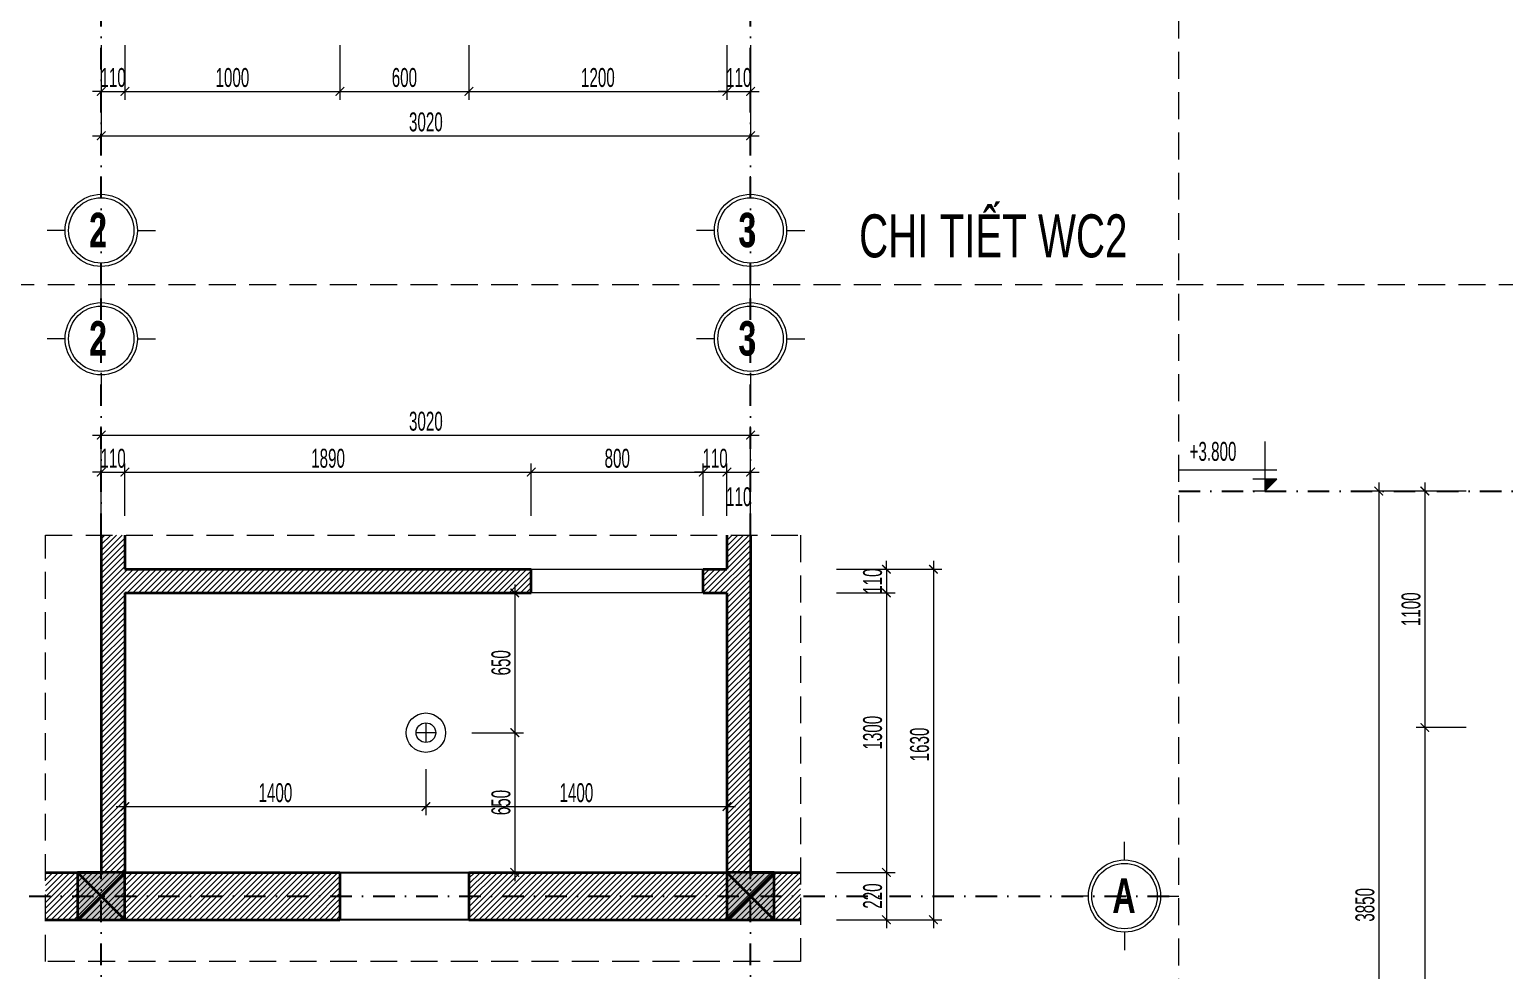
# Model space of a CAD drawing. Header units: inches. Extents: x 274208 to 641690, y -81912 to 129129.
# Drawn here: x 446057 to 452918, y -10848 to -6470 of the extents above; entities that cross this region are included whole.
import ezdxf
from ezdxf.enums import TextEntityAlignment as Align

# ---------------------------------------------------------------- set-up
doc = ezdxf.new("R2010")
doc.units = ezdxf.units.IN
doc.header["$MEASUREMENT"] = 0
doc.header["$PDMODE"] = 3
doc.linetypes.add('$1$HIDDEN', pattern=[0.375, 0.25, -0.125])
doc.linetypes.add('DASHDOT', pattern=[1, 0.5, -0.25, 0, -0.25])
for name, color, linetype, lineweight in [('01.Cut', 255, 'Continuous', 35), ('03.Manh', 251, 'Continuous', 13), ('05.Text', 253, 'Continuous', 18), ('06.betong', 2, 'Continuous', 35), ('08.Dim', 156, 'Continuous', 15), ('09.Hatch', 250, 'Continuous', 5), ('CA-dim', 8, 'Continuous', 13), ('DIM', 252, 'Continuous', 20)]:
    doc.layers.add(name, color=color, linetype=linetype, lineweight=lineweight)
for name, color, linetype in [('NET VUA', 143, 'Continuous'), ('text', 7, 'Continuous'), ('TRUC', 250, 'DASHDOT')]:
    doc.layers.add(name, color=color, linetype=linetype)
doc.styles.add('AVANTHB', font='')
doc.styles.add('TT5_Ghi chu 1', font='', dxfattribs={"width": 0.7, "height": 240})
doc.styles.add('TT5_Text Dim', font='hoatbif.shx', dxfattribs={"width": 0.6})
doc.styles.get('AVANTHB').set_extended_font_data('.VnAvantH', bold=True)
doc.styles.get('TT5_Ghi chu 1').set_extended_font_data('.VnBlackH')
doc.dimstyles.new('TT5_Dim 1-40', dxfattribs={"dimscale": 40, "dimtxt": 2.2, "dimasz": 1, "dimexe": 1, "dimexo": 0.5, "dimgap": 0.5, "dimtad": 1, "dimdec": 0, "dimzin": 0, "dimdsep": 46, "dimtxsty": 'TT5_Text Dim', "dimblk": 'ARCHTICK', "dimcen": 0, "dimdle": 1, "dimclrd": 256, "dimclre": 256, "dimclrt": 1, "dimadec": 0, "dimazin": 0, "dimtfac": 0.015, "dimtdec": 0, "dimtix": 1, "dimtmove": 2, "dimatfit": 3, "dimldrblk": 'DOT', "dimfxl": 1, "dimtolj": 1, "dimtzin": 0, "dimlwd": -1, "dimlwe": -1, "dimarcsym": 1})

# ---------------------------------------------------------------- blocks, each defined once
blk = doc.blocks.new('_ARCHTICK')
at = {"color": 0, "linetype": 'ByBlock', "const_width": 0.15}
blk.add_lwpolyline([(-0.5, -0.5), (0.5, 0.5)], dxfattribs=at)
blk = doc.blocks.new('*D1157')
at = {"layer": '08.Dim', "transparency": 16777216}
for p, q in [((446391.1, -6543), (446391.1, -6798.2)), ((446501.1, -6543), (446501.1, -6798.2)), ((446391.1, -6758.2), (446351.1, -6758.2)), ((446391.1, -6758.2), (446501.1, -6758.2)), ((446501.1, -6758.2), (446541.1, -6758.2))]:
    blk.add_line(p, q, dxfattribs=at)
at = {"layer": 'Defpoints', "color": 0, "transparency": 16777216}
for p in [(446391.1, -6523), (446501.1, -6523), (446501.1, -6758.2)]:
    blk.add_point(p, dxfattribs=at)
at = {"layer": '08.Dim', "transparency": 16777216, "xscale": 40, "yscale": 40, "zscale": 40}
blk.add_blockref('_ARCHTICK', (446391.1, -6758.2), dxfattribs=at)
at = {"layer": '08.Dim', "transparency": 16777216, "xscale": 40, "yscale": 40, "zscale": 40, "rotation": 180}
blk.add_blockref('_ARCHTICK', (446501.1, -6758.2), dxfattribs=at)
at = {"layer": '08.Dim', "color": 1, "transparency": 16777216, "insert": (446446.1, -6694.2), "char_height": 88, "attachment_point": 5, "style": 'TT5_Text Dim'}
blk.add_mtext('\\A1;110', dxfattribs=at)
blk = doc.blocks.new('_DOT')
at = {"color": 1, "linetype": 'ByBlock'}
blk.add_line((-0.5, 0), (-1, 0), dxfattribs=at)
at = {"color": 1, "linetype": 'ByBlock', "const_width": 0.5}
blk.add_lwpolyline([(-0.25, 0, 1), (0.25, 0, 1)], format="xyb", close=True, dxfattribs=at)
blk = doc.blocks.new('*D1158')
at = {"layer": '08.Dim', "transparency": 16777216}
for p, q in [((446501.1, -6543), (446501.1, -6798.2)), ((447501.1, -6543), (447501.1, -6798.2)), ((446461.1, -6758.2), (447541.1, -6758.2))]:
    blk.add_line(p, q, dxfattribs=at)
at = {"layer": 'Defpoints', "color": 0, "transparency": 16777216}
for p in [(446501.1, -6523), (447501.1, -6523), (447501.1, -6758.2)]:
    blk.add_point(p, dxfattribs=at)
at = {"layer": '08.Dim', "transparency": 16777216, "xscale": 40, "yscale": 40, "zscale": 40, "rotation": 180}
blk.add_blockref('_ARCHTICK', (446501.1, -6758.2), dxfattribs=at)
at = {"layer": '08.Dim', "transparency": 16777216, "xscale": 40, "yscale": 40, "zscale": 40}
blk.add_blockref('_ARCHTICK', (447501.1, -6758.2), dxfattribs=at)
at = {"layer": '08.Dim', "color": 1, "transparency": 16777216, "insert": (447001.1, -6694.2), "char_height": 88, "attachment_point": 5, "style": 'TT5_Text Dim'}
blk.add_mtext('\\A1;1000', dxfattribs=at)
blk = doc.blocks.new('*D1159')
at = {"layer": '08.Dim', "transparency": 16777216}
for p, q in [((447501.1, -6543), (447501.1, -6798.2)), ((448101.1, -6543), (448101.1, -6798.2)), ((447461.1, -6758.2), (448141.1, -6758.2))]:
    blk.add_line(p, q, dxfattribs=at)
at = {"layer": 'Defpoints', "color": 0, "transparency": 16777216}
for p in [(447501.1, -6523), (448101.1, -6523), (448101.1, -6758.2)]:
    blk.add_point(p, dxfattribs=at)
at = {"layer": '08.Dim', "transparency": 16777216, "xscale": 40, "yscale": 40, "zscale": 40, "rotation": 180}
blk.add_blockref('_ARCHTICK', (447501.1, -6758.2), dxfattribs=at)
at = {"layer": '08.Dim', "transparency": 16777216, "xscale": 40, "yscale": 40, "zscale": 40}
blk.add_blockref('_ARCHTICK', (448101.1, -6758.2), dxfattribs=at)
at = {"layer": '08.Dim', "color": 1, "transparency": 16777216, "insert": (447801.1, -6694.2), "char_height": 88, "attachment_point": 5, "style": 'TT5_Text Dim'}
blk.add_mtext('\\A1;600', dxfattribs=at)
blk = doc.blocks.new('*D1160')
at = {"layer": '08.Dim', "transparency": 16777216}
for p, q in [((448101.1, -6543), (448101.1, -6798.2)), ((449301.1, -6543), (449301.1, -6798.2)), ((448061.1, -6758.2), (449341.1, -6758.2))]:
    blk.add_line(p, q, dxfattribs=at)
at = {"layer": 'Defpoints', "color": 0, "transparency": 16777216}
for p in [(448101.1, -6523), (449301.1, -6523), (449301.1, -6758.2)]:
    blk.add_point(p, dxfattribs=at)
at = {"layer": '08.Dim', "transparency": 16777216, "xscale": 40, "yscale": 40, "zscale": 40, "rotation": 180}
blk.add_blockref('_ARCHTICK', (448101.1, -6758.2), dxfattribs=at)
at = {"layer": '08.Dim', "transparency": 16777216, "xscale": 40, "yscale": 40, "zscale": 40}
blk.add_blockref('_ARCHTICK', (449301.1, -6758.2), dxfattribs=at)
at = {"layer": '08.Dim', "color": 1, "transparency": 16777216, "insert": (448701.1, -6694.2), "char_height": 88, "attachment_point": 5, "style": 'TT5_Text Dim'}
blk.add_mtext('\\A1;1200', dxfattribs=at)
blk = doc.blocks.new('*D1161')
at = {"layer": '08.Dim', "transparency": 16777216}
for p, q in [((449301.1, -6543), (449301.1, -6798.2)), ((449411.1, -6543), (449411.1, -6798.2)), ((449301.1, -6758.2), (449261.1, -6758.2)), ((449301.1, -6758.2), (449411.1, -6758.2)), ((449411.1, -6758.2), (449451.1, -6758.2))]:
    blk.add_line(p, q, dxfattribs=at)
at = {"layer": 'Defpoints', "color": 0, "transparency": 16777216}
for p in [(449301.1, -6523), (449411.1, -6523), (449411.1, -6758.2)]:
    blk.add_point(p, dxfattribs=at)
at = {"layer": '08.Dim', "transparency": 16777216, "xscale": 40, "yscale": 40, "zscale": 40}
blk.add_blockref('_ARCHTICK', (449301.1, -6758.2), dxfattribs=at)
at = {"layer": '08.Dim', "transparency": 16777216, "xscale": 40, "yscale": 40, "zscale": 40, "rotation": 180}
blk.add_blockref('_ARCHTICK', (449411.1, -6758.2), dxfattribs=at)
at = {"layer": '08.Dim', "color": 1, "transparency": 16777216, "insert": (449356.1, -6694.2), "char_height": 88, "attachment_point": 5, "style": 'TT5_Text Dim'}
blk.add_mtext('\\A1;110', dxfattribs=at)
blk = doc.blocks.new('*D1162')
at = {"layer": '08.Dim', "transparency": 16777216}
for p, q in [((446391.1, -6543), (446391.1, -7004.7)), ((449411.1, -6543), (449411.1, -7004.7)), ((446351.1, -6964.7), (449451.1, -6964.7))]:
    blk.add_line(p, q, dxfattribs=at)
at = {"layer": 'Defpoints', "color": 0, "transparency": 16777216}
for p in [(446391.1, -6523), (449411.1, -6523), (449411.1, -6964.7)]:
    blk.add_point(p, dxfattribs=at)
at = {"layer": '08.Dim', "transparency": 16777216, "xscale": 40, "yscale": 40, "zscale": 40, "rotation": 180}
blk.add_blockref('_ARCHTICK', (446391.1, -6964.7), dxfattribs=at)
at = {"layer": '08.Dim', "transparency": 16777216, "xscale": 40, "yscale": 40, "zscale": 40}
blk.add_blockref('_ARCHTICK', (449411.1, -6964.7), dxfattribs=at)
at = {"layer": '08.Dim', "color": 1, "transparency": 16777216, "insert": (447901.1, -6900.7), "char_height": 88, "attachment_point": 5, "style": 'TT5_Text Dim'}
blk.add_mtext('\\A1;3020', dxfattribs=at)
blk = doc.blocks.new('\xad3yjrtuktyl')
at = {"layer": '06.betong'}
blk.add_hatch(color=0, dxfattribs=at).paths.add_polyline_path([(-110, -110), (110, -110), (110, 110), (-110, 110)])
at = {"layer": '06.betong', "color": 0}
for p, q in [((-110, 110), (110, -110)), ((-110, -110), (110, 110))]:
    blk.add_line(p, q, dxfattribs=at)
blk.add_lwpolyline([(-110, -110), (110, -110), (110, 110), (-110, 110)], close=True, dxfattribs=at)
blk = doc.blocks.new('*D1183')
at = {"layer": '08.Dim', "transparency": 16777216}
for p, q in [((446391.1, -8732.9), (446391.1, -8489.4)), ((446501.1, -8732.9), (446501.1, -8489.4)), ((446391.1, -8529.4), (446351.1, -8529.4)), ((446391.1, -8529.4), (446501.1, -8529.4)), ((446501.1, -8529.4), (446541.1, -8529.4))]:
    blk.add_line(p, q, dxfattribs=at)
at = {"layer": 'Defpoints', "color": 0, "transparency": 16777216}
for p in [(446501.1, -8529.4), (446391.1, -8752.9), (446501.1, -8752.9)]:
    blk.add_point(p, dxfattribs=at)
at = {"layer": '08.Dim', "transparency": 16777216, "xscale": 40, "yscale": 40, "zscale": 40}
blk.add_blockref('_ARCHTICK', (446391.1, -8529.4), dxfattribs=at)
at = {"layer": '08.Dim', "transparency": 16777216, "xscale": 40, "yscale": 40, "zscale": 40, "rotation": 180}
blk.add_blockref('_ARCHTICK', (446501.1, -8529.4), dxfattribs=at)
at = {"layer": '08.Dim', "color": 1, "transparency": 16777216, "insert": (446446.1, -8465.4), "char_height": 88, "attachment_point": 5, "style": 'TT5_Text Dim'}
blk.add_mtext('\\A1;110', dxfattribs=at)
blk = doc.blocks.new('*D1184')
at = {"layer": '08.Dim', "transparency": 16777216}
for p, q in [((446501.1, -8732.9), (446501.1, -8489.4)), ((448391.1, -8732.9), (448391.1, -8489.4)), ((446461.1, -8529.4), (448431.1, -8529.4))]:
    blk.add_line(p, q, dxfattribs=at)
at = {"layer": 'Defpoints', "color": 0, "transparency": 16777216}
for p in [(448391.1, -8529.4), (446501.1, -8752.9), (448391.1, -8752.9)]:
    blk.add_point(p, dxfattribs=at)
at = {"layer": '08.Dim', "transparency": 16777216, "xscale": 40, "yscale": 40, "zscale": 40, "rotation": 180}
blk.add_blockref('_ARCHTICK', (446501.1, -8529.4), dxfattribs=at)
at = {"layer": '08.Dim', "transparency": 16777216, "xscale": 40, "yscale": 40, "zscale": 40}
blk.add_blockref('_ARCHTICK', (448391.1, -8529.4), dxfattribs=at)
at = {"layer": '08.Dim', "color": 1, "transparency": 16777216, "insert": (447446.1, -8465.4), "char_height": 88, "attachment_point": 5, "style": 'TT5_Text Dim'}
blk.add_mtext('\\A1;1890', dxfattribs=at)
blk = doc.blocks.new('*D1185')
at = {"layer": '08.Dim', "transparency": 16777216}
for p, q in [((448391.1, -8732.9), (448391.1, -8489.4)), ((449191.1, -8732.9), (449191.1, -8489.4)), ((448351.1, -8529.4), (449231.1, -8529.4))]:
    blk.add_line(p, q, dxfattribs=at)
at = {"layer": 'Defpoints', "color": 0, "transparency": 16777216}
for p in [(449191.1, -8529.4), (448391.1, -8752.9), (449191.1, -8752.9)]:
    blk.add_point(p, dxfattribs=at)
at = {"layer": '08.Dim', "transparency": 16777216, "xscale": 40, "yscale": 40, "zscale": 40, "rotation": 180}
blk.add_blockref('_ARCHTICK', (448391.1, -8529.4), dxfattribs=at)
at = {"layer": '08.Dim', "transparency": 16777216, "xscale": 40, "yscale": 40, "zscale": 40}
blk.add_blockref('_ARCHTICK', (449191.1, -8529.4), dxfattribs=at)
at = {"layer": '08.Dim', "color": 1, "transparency": 16777216, "insert": (448791.1, -8465.4), "char_height": 88, "attachment_point": 5, "style": 'TT5_Text Dim'}
blk.add_mtext('\\A1;800', dxfattribs=at)
blk = doc.blocks.new('*D1186')
at = {"layer": '08.Dim', "transparency": 16777216}
for p, q in [((449191.1, -8732.9), (449191.1, -8489.4)), ((449301.1, -8732.9), (449301.1, -8489.4)), ((449191.1, -8529.4), (449151.1, -8529.4)), ((449191.1, -8529.4), (449301.1, -8529.4)), ((449301.1, -8529.4), (449341.1, -8529.4))]:
    blk.add_line(p, q, dxfattribs=at)
at = {"layer": 'Defpoints', "color": 0, "transparency": 16777216}
for p in [(449301.1, -8529.4), (449191.1, -8752.9), (449301.1, -8752.9)]:
    blk.add_point(p, dxfattribs=at)
at = {"layer": '08.Dim', "transparency": 16777216, "xscale": 40, "yscale": 40, "zscale": 40}
blk.add_blockref('_ARCHTICK', (449191.1, -8529.4), dxfattribs=at)
at = {"layer": '08.Dim', "transparency": 16777216, "xscale": 40, "yscale": 40, "zscale": 40, "rotation": 180}
blk.add_blockref('_ARCHTICK', (449301.1, -8529.4), dxfattribs=at)
at = {"layer": '08.Dim', "color": 1, "transparency": 16777216, "insert": (449246.1, -8465.4), "char_height": 88, "attachment_point": 5, "style": 'TT5_Text Dim'}
blk.add_mtext('\\A1;110', dxfattribs=at)
blk = doc.blocks.new('*D1187')
at = {"layer": '08.Dim', "transparency": 16777216}
for p, q in [((449301.1, -8732.9), (449301.1, -8489.4)), ((449411.1, -8732.9), (449411.1, -8489.4)), ((449261.1, -8529.4), (449451.1, -8529.4))]:
    blk.add_line(p, q, dxfattribs=at)
at = {"layer": 'Defpoints', "color": 0, "transparency": 16777216}
for p in [(449411.1, -8529.4), (449301.1, -8752.9), (449411.1, -8752.9)]:
    blk.add_point(p, dxfattribs=at)
at = {"layer": '08.Dim', "transparency": 16777216, "xscale": 40, "yscale": 40, "zscale": 40, "rotation": 180}
blk.add_blockref('_ARCHTICK', (449301.1, -8529.4), dxfattribs=at)
at = {"layer": '08.Dim', "transparency": 16777216, "xscale": 40, "yscale": 40, "zscale": 40}
blk.add_blockref('_ARCHTICK', (449411.1, -8529.4), dxfattribs=at)
at = {"layer": '08.Dim', "color": 1, "transparency": 16777216, "insert": (449356.1, -8644.3), "char_height": 88, "attachment_point": 5, "style": 'TT5_Text Dim'}
blk.add_mtext('\\A1;110', dxfattribs=at)
blk = doc.blocks.new('*D1188')
at = {"layer": '08.Dim', "transparency": 16777216}
for p, q in [((446351.1, -8357), (449451.1, -8357)), ((446391.1, -8732.9), (446391.1, -8317)), ((449411.1, -8732.9), (449411.1, -8317))]:
    blk.add_line(p, q, dxfattribs=at)
at = {"layer": 'Defpoints', "color": 0, "transparency": 16777216}
for p in [(449411.1, -8357), (446391.1, -8752.9), (449411.1, -8752.9)]:
    blk.add_point(p, dxfattribs=at)
at = {"layer": '08.Dim', "transparency": 16777216, "xscale": 40, "yscale": 40, "zscale": 40, "rotation": 180}
blk.add_blockref('_ARCHTICK', (446391.1, -8357), dxfattribs=at)
at = {"layer": '08.Dim', "transparency": 16777216, "xscale": 40, "yscale": 40, "zscale": 40}
blk.add_blockref('_ARCHTICK', (449411.1, -8357), dxfattribs=at)
at = {"layer": '08.Dim', "color": 1, "transparency": 16777216, "insert": (447901.1, -8293), "char_height": 88, "attachment_point": 5, "style": 'TT5_Text Dim'}
blk.add_mtext('\\A1;3020', dxfattribs=at)
blk = doc.blocks.new('*D1193')
at = {"layer": '08.Dim', "transparency": 16777216}
for p, q in [((449811.7, -8981.4), (450083.1, -8981.4)), ((450043.1, -8981.4), (450043.1, -8941.4)), ((450043.1, -8981.4), (450043.1, -9091.4)), ((449811.7, -9091.4), (450083.1, -9091.4)), ((450043.1, -9091.4), (450043.1, -9131.4))]:
    blk.add_line(p, q, dxfattribs=at)
at = {"layer": 'Defpoints', "color": 0, "transparency": 16777216}
for p in [(449791.7, -8981.4), (449791.7, -9091.4), (450043.1, -9091.4)]:
    blk.add_point(p, dxfattribs=at)
at = {"layer": '08.Dim', "transparency": 16777216, "xscale": 40, "yscale": 40, "zscale": 40}
for p, rotation in [((450043.1, -8981.4), 270), ((450043.1, -9091.4), 90)]:
    blk.add_blockref('_ARCHTICK', p, dxfattribs=dict(at, rotation=rotation))
at = {"layer": '08.Dim', "color": 1, "transparency": 16777216, "insert": (449979.1, -9036.4), "char_height": 88, "attachment_point": 5, "rotation": 90, "style": 'TT5_Text Dim'}
blk.add_mtext('\\A1;110', dxfattribs=at)
blk = doc.blocks.new('*D1194')
at = {"layer": '08.Dim', "transparency": 16777216}
for p, q in [((450043.1, -9051.4), (450043.1, -10431.4)), ((449811.7, -9091.4), (450083.1, -9091.4)), ((449811.7, -10391.4), (450083.1, -10391.4))]:
    blk.add_line(p, q, dxfattribs=at)
at = {"layer": 'Defpoints', "color": 0, "transparency": 16777216}
for p in [(449791.7, -9091.4), (449791.7, -10391.4), (450043.1, -10391.4)]:
    blk.add_point(p, dxfattribs=at)
at = {"layer": '08.Dim', "transparency": 16777216, "xscale": 40, "yscale": 40, "zscale": 40}
for p, rotation in [((450043.1, -9091.4), 90), ((450043.1, -10391.4), 270)]:
    blk.add_blockref('_ARCHTICK', p, dxfattribs=dict(at, rotation=rotation))
at = {"layer": '08.Dim', "color": 1, "transparency": 16777216, "insert": (449979.1, -9741.4), "char_height": 88, "attachment_point": 5, "rotation": 90, "style": 'TT5_Text Dim'}
blk.add_mtext('\\A1;1300', dxfattribs=at)
blk = doc.blocks.new('*D1195')
at = {"layer": '08.Dim', "transparency": 16777216}
for p, q in [((450043.1, -10351.4), (450043.1, -10651.4)), ((449811.7, -10391.4), (450083.1, -10391.4)), ((449811.7, -10611.4), (450083.1, -10611.4))]:
    blk.add_line(p, q, dxfattribs=at)
at = {"layer": 'Defpoints', "color": 0, "transparency": 16777216}
for p in [(449791.7, -10391.4), (449791.7, -10611.4), (450043.1, -10611.4)]:
    blk.add_point(p, dxfattribs=at)
at = {"layer": '08.Dim', "transparency": 16777216, "xscale": 40, "yscale": 40, "zscale": 40}
for p, rotation in [((450043.1, -10391.4), 90), ((450043.1, -10611.4), 270)]:
    blk.add_blockref('_ARCHTICK', p, dxfattribs=dict(at, rotation=rotation))
at = {"layer": '08.Dim', "color": 1, "transparency": 16777216, "insert": (449979.1, -10501.4), "char_height": 88, "attachment_point": 5, "rotation": 90, "style": 'TT5_Text Dim'}
blk.add_mtext('\\A1;220', dxfattribs=at)
blk = doc.blocks.new('*D1196')
at = {"layer": '08.Dim', "transparency": 16777216}
for p, q in [((449811.7, -8981.4), (450301.6, -8981.4)), ((450261.6, -8941.4), (450261.6, -10651.4)), ((449811.7, -10611.4), (450301.6, -10611.4))]:
    blk.add_line(p, q, dxfattribs=at)
at = {"layer": 'Defpoints', "color": 0, "transparency": 16777216}
for p in [(449791.7, -8981.4), (449791.7, -10611.4), (450261.6, -10611.4)]:
    blk.add_point(p, dxfattribs=at)
at = {"layer": '08.Dim', "transparency": 16777216, "xscale": 40, "yscale": 40, "zscale": 40}
for p, rotation in [((450261.6, -8981.4), 90), ((450261.6, -10611.4), 270)]:
    blk.add_blockref('_ARCHTICK', p, dxfattribs=dict(at, rotation=rotation))
at = {"layer": '08.Dim', "color": 1, "transparency": 16777216, "insert": (450197.6, -9796.4), "char_height": 88, "attachment_point": 5, "rotation": 90, "style": 'TT5_Text Dim'}
blk.add_mtext('\\A1;1630', dxfattribs=at)
blk = doc.blocks.new('dfgdgdggdg')
at = {"color": 147}
for p, q in [((-55, 0), (55, 0)), ((0, 55), (0, -55))]:
    blk.add_line(p, q, dxfattribs=at)
blk.add_circle((0, 0), 110)
blk.add_circle((0, 0), 55, dxfattribs=at)
blk = doc.blocks.new('*D1203')
at = {"layer": '08.Dim', "transparency": 16777216}
for p, q in [((446501.1, -9911.4), (446501.1, -10125)), ((447901.1, -9911.4), (447901.1, -10125)), ((446461.1, -10085), (447941.1, -10085))]:
    blk.add_line(p, q, dxfattribs=at)
at = {"layer": 'Defpoints', "color": 0, "transparency": 16777216}
for p in [(446501.1, -9891.4), (447901.1, -9891.4), (447901.1, -10085)]:
    blk.add_point(p, dxfattribs=at)
at = {"layer": '08.Dim', "transparency": 16777216, "xscale": 40, "yscale": 40, "zscale": 40, "rotation": 180}
blk.add_blockref('_ARCHTICK', (446501.1, -10085), dxfattribs=at)
at = {"layer": '08.Dim', "transparency": 16777216, "xscale": 40, "yscale": 40, "zscale": 40}
blk.add_blockref('_ARCHTICK', (447901.1, -10085), dxfattribs=at)
at = {"layer": '08.Dim', "color": 1, "transparency": 16777216, "insert": (447201.1, -10021), "char_height": 88, "attachment_point": 5, "style": 'TT5_Text Dim'}
blk.add_mtext('\\A1;1400', dxfattribs=at)
blk = doc.blocks.new('*D1204')
at = {"layer": '08.Dim', "transparency": 16777216}
for p, q in [((447901.1, -9911.4), (447901.1, -10125)), ((449301.1, -9911.4), (449301.1, -10125)), ((447861.1, -10085), (449341.1, -10085))]:
    blk.add_line(p, q, dxfattribs=at)
at = {"layer": 'Defpoints', "color": 0, "transparency": 16777216}
for p in [(447901.1, -9891.4), (449301.1, -9891.4), (449301.1, -10085)]:
    blk.add_point(p, dxfattribs=at)
at = {"layer": '08.Dim', "transparency": 16777216, "xscale": 40, "yscale": 40, "zscale": 40, "rotation": 180}
blk.add_blockref('_ARCHTICK', (447901.1, -10085), dxfattribs=at)
at = {"layer": '08.Dim', "transparency": 16777216, "xscale": 40, "yscale": 40, "zscale": 40}
blk.add_blockref('_ARCHTICK', (449301.1, -10085), dxfattribs=at)
at = {"layer": '08.Dim', "color": 1, "transparency": 16777216, "insert": (448601.1, -10021), "char_height": 88, "attachment_point": 5, "style": 'TT5_Text Dim'}
blk.add_mtext('\\A1;1400', dxfattribs=at)
blk = doc.blocks.new('*D1205')
at = {"layer": '08.Dim', "transparency": 16777216}
for p, q in [((448314.5, -9051.4), (448314.5, -9781.4)), ((448115.3, -9091.4), (448354.5, -9091.4)), ((448115.3, -9741.4), (448354.5, -9741.4))]:
    blk.add_line(p, q, dxfattribs=at)
at = {"layer": 'Defpoints', "color": 0, "transparency": 16777216}
for p in [(448095.3, -9091.4), (448095.3, -9741.4), (448314.5, -9741.4)]:
    blk.add_point(p, dxfattribs=at)
at = {"layer": '08.Dim', "transparency": 16777216, "xscale": 40, "yscale": 40, "zscale": 40}
for p, rotation in [((448314.5, -9091.4), 90), ((448314.5, -9741.4), 270)]:
    blk.add_blockref('_ARCHTICK', p, dxfattribs=dict(at, rotation=rotation))
at = {"layer": '08.Dim', "color": 1, "transparency": 16777216, "insert": (448250.5, -9416.4), "char_height": 88, "attachment_point": 5, "rotation": 90, "style": 'TT5_Text Dim'}
blk.add_mtext('\\A1;650', dxfattribs=at)
blk = doc.blocks.new('*D1206')
at = {"layer": '08.Dim', "transparency": 16777216}
for p, q in [((448115.3, -9741.4), (448354.5, -9741.4)), ((448314.5, -9701.4), (448314.5, -10431.4)), ((448115.3, -10391.4), (448354.5, -10391.4))]:
    blk.add_line(p, q, dxfattribs=at)
at = {"layer": 'Defpoints', "color": 0, "transparency": 16777216}
for p in [(448095.3, -9741.4), (448095.3, -10391.4), (448314.5, -10391.4)]:
    blk.add_point(p, dxfattribs=at)
at = {"layer": '08.Dim', "transparency": 16777216, "xscale": 40, "yscale": 40, "zscale": 40}
for p, rotation in [((448314.5, -9741.4), 90), ((448314.5, -10391.4), 270)]:
    blk.add_blockref('_ARCHTICK', p, dxfattribs=dict(at, rotation=rotation))
at = {"layer": '08.Dim', "color": 1, "transparency": 16777216, "insert": (448250.5, -10066.4), "char_height": 88, "attachment_point": 5, "rotation": 90, "style": 'TT5_Text Dim'}
blk.add_mtext('\\A1;650', dxfattribs=at)
blk = doc.blocks.new('DANHTRUC')
for p, q in [((980383, -947347), (980383, -947137)), ((979963, -947767), (979753, -947767)), ((980803, -947767), (981013, -947767)), ((980383, -948187), (980383, -948397))]:
    blk.add_line(p, q)
for radius in [420, 380]:
    blk.add_circle((980383, -947767), radius)
blk = doc.blocks.new('A$C4E7C6F34')
at = {"layer": 'DIM'}
blk.add_hatch(color=256, dxfattribs=at).paths.add_polyline_path([(-38, 0), (-38, 138), (-178, 138)])
for p, q in [((-38, 576), (-38, 0)), ((964, 248), (-178, 248)), ((-178, 138), (101, 138)), ((-178, 138), (-38, 0)), ((-178, 0), (101, 0))]:
    blk.add_line(p, q, dxfattribs=at)
at = {"layer": 'text', "style": 'TT5_Text Dim', "flags": 8}
blk.add_attdef('%%P0.000', text='', height=220, dxfattribs=at).set_placement((102, 461), align=Align.MIDDLE_LEFT)
blk = doc.blocks.new('*D1270')
at = {"layer": '08.Dim', "transparency": 16777216}
for p, q in [((452739.1, -8617.3), (452507.4, -8617.3)), ((452547.4, -8577.3), (452547.4, -9757.3)), ((452739.1, -9717.3), (452507.4, -9717.3))]:
    blk.add_line(p, q, dxfattribs=at)
at = {"layer": 'Defpoints', "color": 0, "transparency": 16777216}
for p in [(452759.1, -8617.3), (452547.4, -9717.3), (452759.1, -9717.3)]:
    blk.add_point(p, dxfattribs=at)
at = {"layer": '08.Dim', "transparency": 16777216, "xscale": 40, "yscale": 40, "zscale": 40}
for p, rotation in [((452547.4, -8617.3), 90), ((452547.4, -9717.3), 270)]:
    blk.add_blockref('_ARCHTICK', p, dxfattribs=dict(at, rotation=rotation))
at = {"layer": '08.Dim', "color": 1, "transparency": 16777216, "insert": (452483.4, -9167.3), "char_height": 88, "attachment_point": 5, "rotation": 90, "style": 'TT5_Text Dim'}
blk.add_mtext('\\A1;1100', dxfattribs=at)
blk = doc.blocks.new('*D1271')
at = {"layer": '08.Dim', "transparency": 16777216}
for p, q in [((452739.1, -9717.3), (452507.4, -9717.3)), ((452547.4, -9677.3), (452547.4, -12457.3)), ((452739.1, -12417.3), (452507.4, -12417.3))]:
    blk.add_line(p, q, dxfattribs=at)
at = {"layer": 'Defpoints', "color": 0, "transparency": 16777216}
for p in [(452759.1, -9717.3), (452547.4, -12417.3), (452759.1, -12417.3)]:
    blk.add_point(p, dxfattribs=at)
at = {"layer": '08.Dim', "transparency": 16777216, "xscale": 40, "yscale": 40, "zscale": 40}
for p, rotation in [((452547.4, -9717.3), 90), ((452547.4, -12417.3), 270)]:
    blk.add_blockref('_ARCHTICK', p, dxfattribs=dict(at, rotation=rotation))
at = {"layer": '08.Dim', "color": 1, "transparency": 16777216, "insert": (452483.4, -11067.3), "char_height": 88, "attachment_point": 5, "rotation": 90, "style": 'TT5_Text Dim'}
blk.add_mtext('\\A1;2700', dxfattribs=at)
blk = doc.blocks.new('*D1273')
at = {"layer": '08.Dim', "transparency": 16777216}
for p, q in [((452739.1, -8617.3), (452293.1, -8617.3)), ((452333.1, -8577.3), (452333.1, -12507.3)), ((452739.1, -12467.3), (452293.1, -12467.3))]:
    blk.add_line(p, q, dxfattribs=at)
at = {"layer": 'Defpoints', "color": 0, "transparency": 16777216}
for p in [(452759.1, -8617.3), (452333.1, -12467.3), (452759.1, -12467.3)]:
    blk.add_point(p, dxfattribs=at)
at = {"layer": '08.Dim', "transparency": 16777216, "xscale": 40, "yscale": 40, "zscale": 40}
for p, rotation in [((452333.1, -8617.3), 90), ((452333.1, -12467.3), 270)]:
    blk.add_blockref('_ARCHTICK', p, dxfattribs=dict(at, rotation=rotation))
at = {"layer": '08.Dim', "color": 1, "transparency": 16777216, "insert": (452269.1, -10542.3), "char_height": 88, "attachment_point": 5, "rotation": 90, "style": 'TT5_Text Dim'}
blk.add_mtext('\\A1;3850', dxfattribs=at)

msp = doc.modelspace()

# ---------------------------------------------------------------- hatches: boundary and pattern name
at = {"layer": '09.Hatch'}
h = msp.add_hatch(dxfattribs=at)
h.set_pattern_fill('ANSI31', color=256, scale=150, style=0)
h.set_pattern_definition([(45, (446131.41, -10611.365), (-13.25825, 13.25825), [])])
h.paths.add_polyline_path([(447501.1, -10391.4), (446501.1, -10391.4), (446501.1, -9091.4), (448391.1, -9091.4), (448391.1, -8981.4), (446501.1, -8981.4), (446501.1, -8822.8), (446391.1, -8822.8), (446391.1, -10391.4), (446131.4, -10391.4), (446131.4, -10611.4), (447501.1, -10611.4)])
h.paths.add_polyline_path([(449642.8, -10391.4), (449411.1, -10391.4), (449411.1, -8822.8), (449301.1, -8822.8), (449301.1, -8981.4), (449191.1, -8981.4), (449191.1, -9091.4), (449301.1, -9091.4), (449301.1, -10391.4), (448101.1, -10391.4), (448101.1, -10611.4), (449642.8, -10611.4)])

# ---------------------------------------------------------------- linework, layer by layer
at = {"layer": '01.Cut'}
for p, q in [((446391.1, -8822.8), (446391.1, -10391.4)), ((446501.1, -8822.8), (446501.1, -8981.4)), ((449301.1, -8822.8), (449301.1, -8981.4)), ((449411.1, -8822.8), (449411.1, -10391.4)), ((446501.1, -8981.4), (448391.1, -8981.4)), ((448391.1, -9091.4), (448391.1, -8981.4)), ((449191.1, -8981.4), (449301.1, -8981.4)), ((449191.1, -9091.4), (449191.1, -8981.4)), ((446501.1, -9091.4), (446501.1, -10391.4)), ((446501.1, -9091.4), (448391.1, -9091.4)), ((449191.1, -9091.4), (449301.1, -9091.4)), ((449301.1, -9091.4), (449301.1, -10391.4)), ((446131.4, -10391.4), (446391.1, -10391.4)), ((446501.1, -10391.4), (447501.1, -10391.4)), ((447501.1, -10391.4), (447501.1, -10611.4)), ((448101.1, -10391.4), (449301.1, -10391.4)), ((448101.1, -10391.4), (448101.1, -10611.4)), ((449411.1, -10391.4), (449642.8, -10391.4))]:
    msp.add_line(p, q, dxfattribs=at)
for points in [[(446131.4, -10611.4), (447501.1, -10611.4)], [(448101.1, -10611.4), (449642.8, -10611.4)]]:
    msp.add_lwpolyline(points, dxfattribs=at)
at = {"layer": '03.Manh'}
msp.add_lwpolyline([(448391.1, -8981.4), (449191.1, -8981.4), (449191.1, -9091.4), (448391.1, -9091.4)], close=True, dxfattribs=at)
at = {"layer": '05.Text', "color": 6, "linetype": '$1$HIDDEN', "ltscale": 500}
for p, q in [((451402.7, -12136.9), (451402.7, -3290.3)), ((444454.5, -7656.7), (458514.4, -7656.7))]:
    msp.add_line(p, q, dxfattribs=at)
msp.add_lwpolyline([(446131.4, -8822.8), (449642.8, -8822.8), (449642.8, -10806.1), (446131.4, -10806.1)], close=True, dxfattribs=at)
at = {"layer": 'NET VUA'}
msp.add_lwpolyline([(448101.1, -10611.4), (447501.1, -10611.4), (447501.1, -10391.4), (448101.1, -10391.4)], close=True, dxfattribs=at)
at = {"layer": 'TRUC', "ltscale": 200}
for p, q in [((446391.1, -7656.7), (446391.1, -3290.3)), ((449411.1, -7656.7), (449411.1, -3290.3)), ((446391.1, -12023.2), (446391.1, -7656.7)), ((449411.1, -12023.2), (449411.1, -7656.7)), ((444454.5, -10501.4), (451402.7, -10501.4))]:
    msp.add_line(p, q, dxfattribs=at)
msp.add_lwpolyline([(451402.7, -8617.3), (458514.4, -8617.3)], dxfattribs=at)

# ---------------------------------------------------------------- block references
at = {"layer": '01.Cut'}
for p in [(446391.1, -10501.4), (449411.1, -10501.4)]:
    msp.add_blockref('\xad3yjrtuktyl', p, dxfattribs=at)
at = {"layer": '05.Text', "xscale": 0.4, "yscale": 0.4, "zscale": 0.4}
for p in [(54237.8, 371701.9), (57257.8, 371701.9), (54237.8, 371197.9), (57257.8, 371197.9), (58997.3, 368605.3)]:
    msp.add_blockref('DANHTRUC', p, dxfattribs=at)
at = {"layer": '08.Dim'}
ref = msp.add_blockref('A$C4E7C6F34', (451788.4, -8617.3), dxfattribs=dict(at, xscale=-0.4, yscale=0.4, zscale=0.4))
ref.add_attrib('%%P0.000', '+3.800', dxfattribs={"layer": 'text', "height": 88, "style": 'TT5_Text Dim', "width": 0.6, "flags": 8}).set_placement((451453.2, -8432.7), align=Align.MIDDLE_LEFT)
at = {"layer": 'CA-dim', "xscale": 0.8333333332557231, "yscale": 0.8333333332557231, "zscale": 0.8333333332557231, "rotation": 270}
msp.add_blockref('dfgdgdggdg', (447901.1, -9741.4), dxfattribs=at)

# ---------------------------------------------------------------- texts
at = {"layer": '05.Text', "width": 0.7}
for s, height, style, p in [('chi tiÕt wc2', 200, 'TT5_Ghi chu 1', (449916.1, -7530.4)), ('2', 160, 'AVANTHB', (446334.5, -7482.9)), ('3', 160, 'AVANTHB', (449354.5, -7482.9)), ('2', 160, 'AVANTHB', (446334.5, -7986.9)), ('3', 160, 'AVANTHB', (449354.5, -7986.9)), ('a', 160, 'AVANTHB', (451094, -10579.5))]:
    msp.add_text(s, height=height, dxfattribs=dict(at, style=style)).set_placement(p)

# ---------------------------------------------------------------- dimensions: what is measured, and where the dimension line sits
at = {"layer": '08.Dim'}
for base, p1, p2, picture, middle in [((446501.1, -6758.2), (446391.1, -6523), (446501.1, -6523), '*D1157', (446446.1, -6694.2)), ((449411.1, -6964.7), (446391.1, -6523), (449411.1, -6523), '*D1162', (447901.1, -6900.7)), ((447501.1, -6758.2), (446501.1, -6523), (447501.1, -6523), '*D1158', (447001.1, -6694.2)), ((448101.1, -6758.2), (447501.1, -6523), (448101.1, -6523), '*D1159', (447801.1, -6694.2)), ((449301.1, -6758.2), (448101.1, -6523), (449301.1, -6523), '*D1160', (448701.1, -6694.2)), ((449411.1, -6758.2), (449301.1, -6523), (449411.1, -6523), '*D1161', (449356.1, -6694.2)), ((449411.1, -8357), (446391.1, -8752.9), (449411.1, -8752.9), '*D1188', (447901.1, -8293)), ((446501.1, -8529.4), (446391.1, -8752.9), (446501.1, -8752.9), '*D1183', (446446.1, -8465.4)), ((448391.1, -8529.4), (446501.1, -8752.9), (448391.1, -8752.9), '*D1184', (447446.1, -8465.4)), ((449191.1, -8529.4), (448391.1, -8752.9), (449191.1, -8752.9), '*D1185', (448791.1, -8465.4)), ((449301.1, -8529.4), (449191.1, -8752.9), (449301.1, -8752.9), '*D1186', (449246.1, -8465.4)), ((447901.1, -10085), (446501.1, -9891.4), (447901.1, -9891.4), '*D1203', (447201.1, -10021)), ((449301.1, -10085), (447901.1, -9891.4), (449301.1, -9891.4), '*D1204', (448601.1, -10021))]:
    dim = msp.add_linear_dim(base=base, p1=p1, p2=p2, dimstyle='TT5_Dim 1-40', dxfattribs=at)
    dim.commit()
    dim.dimension.update_dxf_attribs({"geometry": picture, "text_midpoint": middle})
dim = msp.add_linear_dim(base=(449411.1, -8529.4), p1=(449301.1, -8752.9), p2=(449411.1, -8752.9), dimstyle='TT5_Dim 1-40', dxfattribs=at)
dim.commit()
dim.dimension.update_dxf_attribs({"geometry": '*D1187', "text_midpoint": (449356.1, -8644.3), "dimtype": 160})
for base, p1, p2, picture, middle in [((452333.1, -12467.3), (452759.1, -8617.3), (452759.1, -12467.3), '*D1273', (452269.1, -10542.3)), ((452547.4, -9717.3), (452759.1, -8617.3), (452759.1, -9717.3), '*D1270', (452483.4, -9167.3)), ((450043.1, -9091.4), (449791.7, -8981.4), (449791.7, -9091.4), '*D1193', (449979.1, -9036.4)), ((450261.6, -10611.4), (449791.7, -8981.4), (449791.7, -10611.4), '*D1196', (450197.6, -9796.4)), ((448314.5, -9741.4), (448095.3, -9091.4), (448095.3, -9741.4), '*D1205', (448250.5, -9416.4)), ((450043.1, -10391.4), (449791.7, -9091.4), (449791.7, -10391.4), '*D1194', (449979.1, -9741.4)), ((448314.5, -10391.4), (448095.3, -9741.4), (448095.3, -10391.4), '*D1206', (448250.5, -10066.4)), ((452547.4, -12417.3), (452759.1, -9717.3), (452759.1, -12417.3), '*D1271', (452483.4, -11067.3)), ((450043.1, -10611.4), (449791.7, -10391.4), (449791.7, -10611.4), '*D1195', (449979.1, -10501.4))]:
    dim = msp.add_linear_dim(base=base, p1=p1, p2=p2, angle=90, dimstyle='TT5_Dim 1-40', dxfattribs=at)
    dim.commit()
    dim.dimension.update_dxf_attribs({"geometry": picture, "text_midpoint": middle})

doc.saveas('drawing.dxf')
